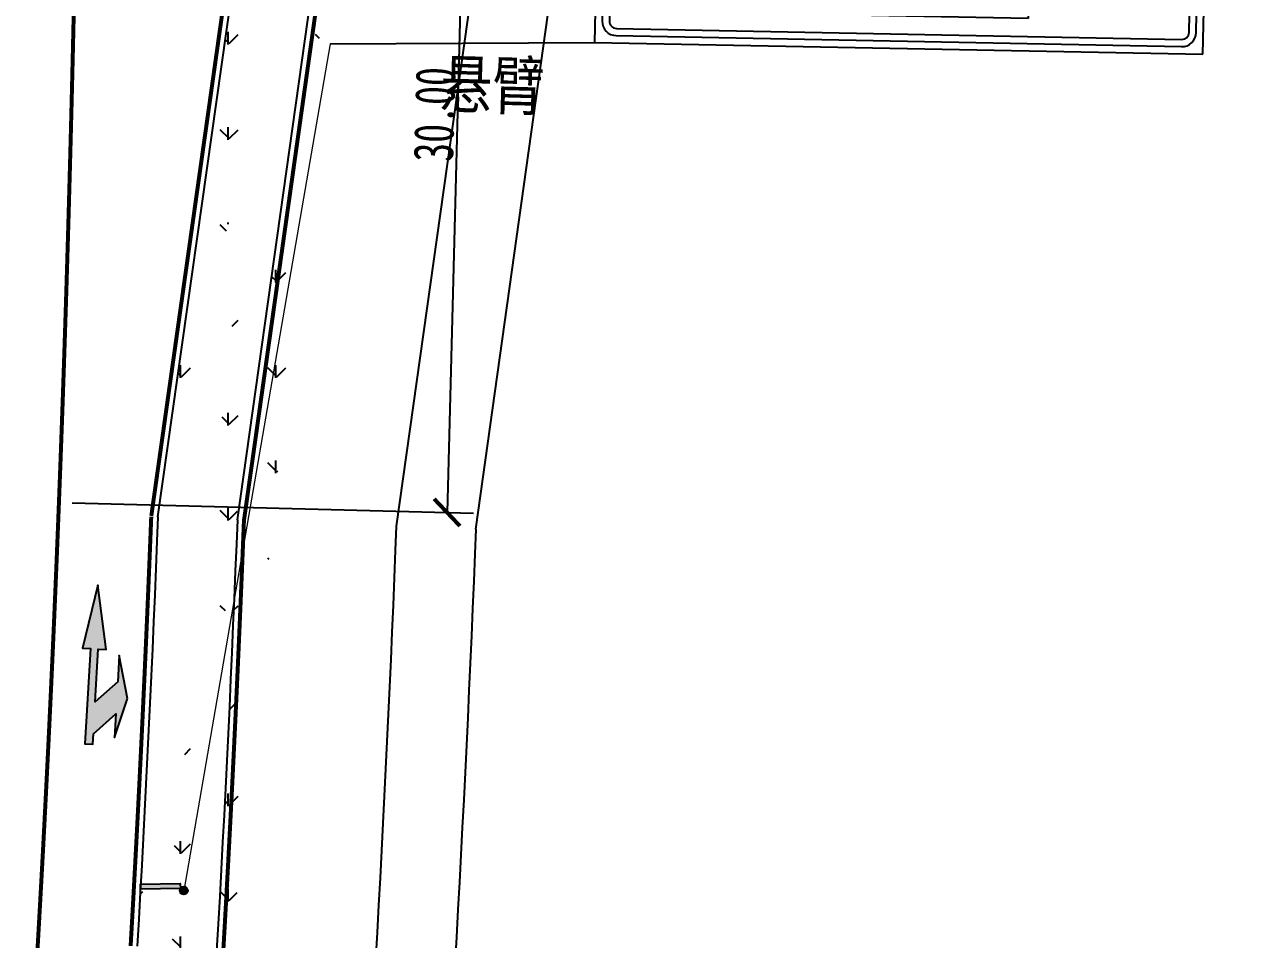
# Model space of a CAD drawing. Extents: x 54765 to 55687, y 61529 to 62330.
# Drawn here: x 55423.8 to 55469.57, y 61716.22 to 61750.76 of the extents above; entities that cross this region are included whole.
import ezdxf

# ---------------------------------------------------------------- set-up
doc = ezdxf.new("R2010")
doc.units = 0
doc.header["$LTSCALE"] = 10
doc.linetypes.add('JTSS01', pattern=[6, 2, -4])
doc.layers.get('0').update_dxf_attribs({"color": 251, "linetype": 'CONTINUOUS', "lineweight": 0})
doc.layers.get('DEFPOINTS').update_dxf_attribs({"linetype": 'CONTINUOUS'})
for name, color, linetype in [('@-交通标志', 7, 'CONTINUOUS'), ('@-地面图案', 7, 'CONTINUOUS'), ('@-设计标注', 7, 'CONTINUOUS'), ('@-路缘石', 7, 'CONTINUOUS'), ('参考', 9, 'CONTINUOUS'), ('红线', 1, 'CONTINUOUS'), ('道路绿化带', 3, 'CONTINUOUS')]:
    doc.layers.add(name, color=color, linetype=linetype)
doc.layers.add('@-道路标线', color=7, linetype='CONTINUOUS', lineweight=0)
doc.styles.add('-黑体', font='simhei.ttf', dxfattribs={"width": 0.8})
doc.styles.get("Standard").update_dxf_attribs({"font": 'simhei.ttf', "width": 0.7, "height": 1.5})
doc.dimstyles.get("Standard").update_dxf_attribs({"dimtxt": 3, "dimasz": 1, "dimexe": 1, "dimexo": 0.5, "dimgap": 0.1, "dimtad": 1, "dimdsep": 46, "dimtxsty": 'Standard', "dimblk": 'OBLIQUE', "dimcen": 0.09, "dimadec": 0, "dimazin": 1, "dimtfac": 1, "dimtofl": 0, "dimtmove": 0, "dimatfit": 2, "dimfxl": 1, "dimtolj": 1, "dimtzin": 0, "dimarcsym": 0})

# ---------------------------------------------------------------- blocks, each defined once
blk = doc.blocks.new('6米直行加右转')
at = {"layer": '@-地面图案'}
blk.add_hatch(color=256, dxfattribs=at).paths.add_polyline_path([(1.600000000000023, -0.1500000000000057), (3.600000000000023, -0.1500000000000057), (3.600000000000023, -0.4500000000000171), (5.999999999999999, -2.846334279382745e-14), (3.600000000000023, 0.4499999999999604), (3.600000000000022, 0.1500000000000057), (0, 0.1500000000000057), (0, -0.1500000000000057), (0.399999999999977, -0.1500000000000057), (1.199999999999989, -0.9500000000000169), (0.300000000000012, -0.9500000000000169), (1.800000000000011, -1.349999999999994), (3.399999999999977, -0.9500000000000172), (2.399999999999977, -0.950000000000017)])
at = {"layer": '@-地面图案', "linetype": 'Continuous'}
blk.add_lwpolyline([(1.800000000000011, -1.349999999999994), (3.399999999999977, -0.950000000000017), (2.399999999999977, -0.950000000000017), (1.600000000000023, -0.1500000000000057), (3.600000000000023, -0.1500000000000057), (3.600000000000023, -0.4500000000000171), (6, -2.842170943040401e-14), (3.600000000000023, 0.4499999999999602), (3.600000000000023, 0.1500000000000057), (0, 0.1500000000000057), (0, -0.1500000000000057), (0.3999999999999773, -0.1500000000000057), (1.199999999999989, -0.950000000000017), (0.3000000000000114, -0.950000000000017)], close=True, dxfattribs=at)
blk = doc.blocks.new('A$C1B03350C')
at = {"layer": '@-交通标志'}
for p, q in [((22.92635420995067, 21.27085374995659), (9.1018155217e-06, 20.22912448832358)), ((23.84552708803676, 1.041725709510501), (22.92635420995067, 21.27085374995659)), ((22.12944472685922, 20.96436512762739), (0.8214298616512676, 19.9961696962273)), ((22.14170036523137, 20.6946434204292), (0.8336855000234209, 19.7264479890291)), ((9.1018155217e-06, 20.22912448832358), (0.9191819799016228, -3.5521225072e-06)), ((22.69330175500363, 14.50329979306843), (22.42367771075806, 20.43717735158862)), ((23.53903846576577, 1.838635192747459), (22.69339941791259, 20.44943298996077)), ((18.60433511971496, 19.72307657105557), (21.30155219126027, 19.8456329547771)), ((18.72673173277872, 17.02585224574432), (18.60433511971496, 19.72307657105557)), ((21.30155219126027, 19.8456329547771), (21.42394880432403, 17.14840862946585)), ((0.3064977240865119, 19.43221500507206), (1.152136771939694, 0.8214172078587578)), ((0.576219431241043, 19.44447064344422), (0.8458434754866175, 13.51059308492404)), ((6.871440858521964, 19.18995630186691), (9.568657930067273, 19.31251268558844)), ((9.568657930067273, 19.31251268558844), (9.691054543072825, 16.61528836027719)), ((10.78240561223356, 19.36766305826312), (13.47962268377887, 19.49021944198466)), ((10.90480222529731, 16.67043873295188), (10.78240561223356, 19.36766305826312)), ((13.47962268377887, 19.49021944198466), (13.60201929684263, 16.79299511667341)), ((14.69337036600336, 19.54536981465935), (17.39058743754867, 19.66792619838088)), ((14.81576697900891, 16.8481454893481), (14.69337036600336, 19.54536981465935)), ((17.39058743754867, 19.66792619838088), (17.51298405055422, 16.97070187306963)), ((3.647334706503897, 18.77364021676476), (2.366810734674799, 17.21395906947146)), ((5.064027805870862, 17.33651545317843), (3.647334706503897, 18.77364021676476)), ((6.993837471527513, 16.49273197655566), (6.871440858521964, 19.18995630186691)), ((2.366810734674799, 17.21395906947146), (2.424584368010981, 15.94247874825669)), ((5.121801439265253, 16.06503513196367), (5.064027805870862, 17.33651545317843)), ((17.51298405055422, 16.97070187306963), (14.81576697900891, 16.8481454893481)), ((21.42394880432403, 17.14840862946585), (18.72673173277872, 17.02585224574432)), ((2.424584368010981, 15.94247874825669), (3.28280459716916, 16.8824032334378)), ((3.28280459716916, 16.8824032334378), (3.381653948978055, 14.70692978147417)), ((4.181876954215114, 16.92325536134012), (5.121801439265253, 16.06503513196367)), ((4.280726306024007, 14.7477819093765), (4.181876954215114, 16.92325536134012)), ((9.691054543072825, 16.61528836027719), (6.993837471527513, 16.49273197655566)), ((13.60201929684263, 16.79299511667341), (10.90480222529731, 16.67043873295188)), ((7.019975345581769, 15.81822318477498), (21.45458790007979, 16.47410436459177)), ((21.45458790007979, 16.47410436459177), (21.51578620664077, 15.12549220187066)), ((7.081173652084543, 14.46961102205387), (7.019975345581769, 15.81822318477498)), ((21.51578620664077, 15.12549220187066), (7.081173652084543, 14.46961102205387)), ((3.381653948978055, 14.70692978147417), (4.280726306024007, 14.7477819093765)), ((0.8458434754866175, 13.51059308492404), (22.69330175500363, 14.50329979306843)), ((22.70555739337579, 14.2335780858557), (0.8580991138587704, 13.2408713777113)), ((22.98743707599352, 8.029978820122777), (22.70555739337579, 14.2335780858557)), ((18.89748487289762, 13.2497108157986), (21.59470194444293, 13.37226719952014)), ((21.59470194444293, 13.37226719952014), (21.71709855750669, 10.67504287419433)), ((0.8580991138587704, 13.2408713777113), (1.139978796476498, 7.037272111978379)), ((7.165576179511845, 12.71663532892125), (9.862793251057157, 12.83919171264279)), ((9.862793251057157, 12.83919171264279), (9.985189864062702, 10.14196738733153)), ((13.03157670388464, 12.98317517057876), (15.72879377542995, 13.10573155430029)), ((13.15397331694839, 10.28595084526751), (13.03157670388464, 12.98317517057876)), ((15.72879377542995, 13.10573155430029), (15.8511903884937, 10.40850722898904)), ((19.01988148596138, 10.5524864904728), (18.89748487289762, 13.2497108157986)), ((7.287972792517393, 10.01941100361), (7.165576179511845, 12.71663532892125)), ((3.110467986378353, 11.58640394038229), (1.67334322305396, 10.16971084076795)), ((4.381948307389393, 11.64417757371848), (3.110467986378353, 11.58640394038229)), ((3.523728078173006, 10.70425308855192), (4.381948307389393, 11.64417757371848)), ((5.699201529612763, 10.80310244031716), (3.523728078173006, 10.70425308855192)), ((5.740053657500537, 9.904030083038377), (5.699201529612763, 10.80310244031716)), ((21.71709855750669, 10.67504287419433), (19.01988148596138, 10.5524864904728)), ((1.67334322305396, 10.16971084076795), (3.233024370158091, 8.889186868575052)), ((9.985189864062702, 10.14196738733153), (7.287972792517393, 10.01941100361)), ((15.8511903884937, 10.40850722898904), (13.15397331694839, 10.28595084526751)), ((3.564580206118988, 9.805180731273142), (5.740053657500537, 9.904030083038377)), ((4.504504691110922, 8.946960501911235), (3.564580206118988, 9.805180731273142)), ((7.318611888331361, 9.34510673873592), (21.74783000868047, 10.00074280577246)), ((21.74783000868047, 10.00074280577246), (21.80902831518324, 8.65213064305135)), ((7.379810194834134, 7.996494576014812), (7.318611888331361, 9.34510673873592)), ((3.233024370158091, 8.889186868575052), (4.504504691110922, 8.946960501911235)), ((21.80902831518324, 8.65213064305135), (7.379810194834134, 7.996494576014812)), ((1.139978796476498, 7.037272111978379), (22.98743707599352, 8.029978820122777)), ((22.99969271436566, 7.76025711291004), (1.15223443484865, 6.767550404765643)), ((23.26931675861124, 1.826379554375306), (22.99969271436566, 7.76025711291004)), ((1.15223443484865, 6.767550404765643), (1.421858479094225, 0.8336728462309109)), ((10.35978317406261, 6.375088064742157), (13.05700024560792, 6.497644448463688)), ((13.05700024560792, 6.497644448463688), (13.17939685867168, 3.800420123152433)), ((14.27074792783242, 6.552794821138378), (16.96796499937773, 6.675351204859908)), ((14.39314454083796, 3.855570495827123), (14.27074792783242, 6.552794821138378)), ((16.96796499937773, 6.675351204859908), (17.09036161238327, 3.978126879548654)), ((2.537853666581213, 6.019674551949719), (5.235070738126524, 6.142230935671249)), ((2.660250279644968, 3.322450226638466), (2.537853666581213, 6.019674551949719)), ((5.235070738126524, 6.142230935671249), (5.35746735119028, 3.445006610359996)), ((6.448818420351018, 6.197381308345939), (9.146035491896328, 6.319937692067469)), ((6.571215033356565, 3.500156983034685), (6.448818420351018, 6.197381308345939)), ((9.146035491896328, 6.319937692067469), (9.268432104901876, 3.622713366756215)), ((10.48217978712637, 3.677863739430903), (10.35978317406261, 6.375088064742157)), ((20.90664714074228, 5.908342356313369), (19.63516681978944, 5.850568722977187)), ((19.63516681978944, 5.850568722977187), (20.57509130478138, 4.99234849361528)), ((22.4663282877882, 4.627818384120472), (20.90664714074228, 5.908342356313369)), ((20.57509130478138, 4.99234849361528), (18.39961785328341, 4.893499141850043)), ((18.39961785328341, 4.893499141850043), (18.4404699812294, 3.994426784571259)), ((21.02920352446381, 3.211125284506123), (22.4663282877882, 4.627818384120472)), ((13.17939685867168, 3.800420123152433), (10.48217978712637, 3.677863739430903)), ((17.09036161238327, 3.978126879548654), (14.39314454083796, 3.855570495827123)), ((18.4404699812294, 3.994426784571259), (20.61594343272736, 4.093276136336498)), ((20.61594343272736, 4.093276136336498), (19.75772320351097, 3.153351651169941)), ((5.35746735119028, 3.445006610359996), (2.660250279644968, 3.322450226638466)), ((2.686388153641019, 2.647941434843231), (17.12100070819724, 3.30382261466002)), ((9.268432104901876, 3.622713366756215), (6.571215033356565, 3.500156983034685)), ((17.12100070819724, 3.30382261466002), (17.18219901470002, 1.95521045193891)), ((19.75772320351097, 3.153351651169941), (21.02920352446381, 3.211125284506123)), ((2.747586460143793, 1.299329272136674), (2.686388153641019, 2.647941434843231)), ((17.18219901470002, 1.95521045193891), (2.747586460143793, 1.299329272136674)), ((1.703835824620909, 0.5762067774048774), (23.01185068982886, 1.544402208804966)), ((0.9191819799016228, -3.5521225072e-06), (23.84552708803676, 1.041725709510501)), ((1.716091462993063, 0.3064850701921387), (23.02410632820102, 1.274680501592228))]:
    blk.add_line(p, q, dxfattribs=at)
for centre, major_axis, ratio, start_param, end_param in [((22.15395600360352, 20.42492171321646), (-0.3818376618308354, 0.3818376618308354), 0.999999999997, 3.972397671792172, 5.543193998575517), ((22.15395600360352, 20.42492171321646), (-0.1909188309345989, 0.1909188309345989), 0.9999999998229844, 3.97239767187882, 5.543193998487643), ((0.8459411383955739, 19.45672628181637), (-0.3818376618404934, 0.3818376618404934), 0.9999999999464112, -0.7399913086292587, 0.8308050182275684), ((0.8459411383955739, 19.45672628181637), (0.1909188309265917, 0.1909188309265917), 0.9999999999068648, 0.8308050182374742, 2.401601344949404), ((22.99959505145671, 1.814123916003153), (-0.381837661833584, 0.3818376618335841), 0.999999999982602, 2.401601344978554, 3.972397671799339), ((22.99959505145671, 1.814123916003153), (0.1909188309237094, 0.1909188309237094), 0.9999999998832183, 3.972397671841489, 5.543193998527423), ((1.691580186248755, 0.8459284846030641), (-0.3818376618308354, 0.3818376618308354), 0.999999999997, 0.8308050182023778, 2.401601344985724), ((1.691580186248755, 0.8459284846030641), (0.1909188309288866, 0.1909188309288866), 0.9999999998289839, 2.401601344910624, 3.972397671868492)]:
    blk.add_ellipse(centre, major_axis=major_axis, ratio=ratio, start_param=start_param, end_param=end_param, dxfattribs=at)
blk = doc.blocks.new('*U23')
for points in [[(-0.4, 0, 1), (0.4, 0, 1)], [(4.328327054393031, -0.7322932874471472), (4.328327054393031, -0.2276326902432434), (0.3289123870160922, -0.2276326902432435), (0.3289123870160922, -0.732293287447147)]]:
    blk.add_hatch(color=256).paths.add_polyline_path(points)
blk.add_lwpolyline([(0.3289123870160922, -0.2276326902432435), (4.328327054393031, -0.2276326902432435), (4.328327054393031, -0.7322932874471471), (0.3289123870160922, -0.7322932874471471)], close=True)
blk.add_circle((0, 0), 0.4)
at = {"layer": '参考'}
blk.add_point((-0.0021154528551701, 0.0107938439594227), dxfattribs=at)
blk = doc.blocks.new('A$C7C13580A')
at = {"layer": '@-交通标志', "xscale": 0.3749999999800803, "yscale": 0.375, "zscale": 0.375, "rotation": 176.7013645626124}
blk.add_blockref('*U23', (1.615526242589111, 0.1497529522894183), dxfattribs=at)
blk = doc.blocks.new('_ArchTick')
at = {"color": 0, "linetype": 'ByBlock', "lineweight": 70, "const_width": 0.15}
blk.add_lwpolyline([(-0.5, -0.5), (0.5, 0.5)], dxfattribs=at)
blk = doc.blocks.new('*D142')
at = {"layer": '@-设计标注', "color": 0, "lineweight": -2, "transparency": 16777216}
for p, q in [((55426.37936519085, 61762.69908364404), (55441.52253230129, 61762.30839310119)), ((55440.52286494984, 61762.33418430968), (55439.749128695, 61732.34416376604)), ((55425.60562893601, 61732.7090631004), (55440.74879604646, 61732.31837255755))]:
    blk.add_line(p, q, dxfattribs=at)
at = {"layer": 'DEFPOINTS', "color": 0, "transparency": 16777216}
for p in [(55425.87953151512, 61762.71197924828), (55425.10579526029, 61732.72195870466), (55439.749128695, 61732.34416376604)]:
    blk.add_point(p, dxfattribs=at)
at = {"layer": '@-设计标注', "color": 0, "lineweight": -2, "transparency": 16777216}
for p, rotation in [((55440.52286494984, 61762.33418430968), 88.52210872829316), ((55439.749128695, 61732.34416376604), 268.5221087282932)]:
    blk.add_blockref('_ArchTick', p, dxfattribs=dict(at, rotation=rotation))
at = {"layer": '@-设计标注', "color": 0, "transparency": 16777216, "insert": (55439.27785541062, 61747.36131390672), "char_height": 1.5, "attachment_point": 5, "rotation": 88.52210872829316}
blk.add_mtext('\\A1;30.00', dxfattribs=at)

msp = doc.modelspace()

# ---------------------------------------------------------------- hatches: boundary and pattern name
at = {"layer": '道路绿化带'}
h = msp.add_hatch(dxfattribs=at)
h.set_pattern_fill('GRASS', color=256, scale=0.1, style=0)
h.set_pattern_definition([(90, (0, 0), (-1.79605, 1.79605), [0.4762500000000001, -3.11585]), (45, (0, 0), (-1.79605122421383, 1.79605122421383), [0.4762500000000001, -2.06375]), (135, (0, 0), (-1.79605122421383, -1.79605122421383), [0.4762500000000001, -2.06375])])
edge = h.paths.add_edge_path()
edge.add_arc((55426.18200750102, 61676.21647139724), 1.499999999999752, 173.3797894765469, 353.379789476547)
edge.add_arc((54810.81273505449, 61747.6371058895), 620.9999987914678, 353.3797894769673, 354.2093146384368)
edge.add_arc((54810.81273505449, 61747.6371058895), 617.9999987914678, 353.3797894769687, 354.2093146384368)
edge.add_line((55431.83892546529, 61732.06114260327), (55431.80266085679, 61731.14609154988))
edge.add_line((55431.80266085679, 61731.14609154988), (55431.76112493497, 61730.12491519393))
edge.add_line((55431.76112493497, 61730.12491519393), (55431.71849896498, 61729.10349179175))
edge.add_line((55431.71849896498, 61729.10349179175), (55431.67476819118, 61728.08182316137))
edge.add_line((55431.67476819118, 61728.08182316137), (55431.6299178471, 61727.05991112057))
edge.add_line((55431.6299178471, 61727.05991112057), (55431.58393315742, 61726.03775753477))
edge.add_line((55431.58393315742, 61726.03775753477), (55431.53679933823, 61725.01536431838))
edge.add_line((55431.53679933823, 61725.01536431838), (55431.48850159705, 61723.99273343383))
edge.add_line((55431.48850159705, 61723.99273343383), (55431.439025133, 61722.96986689348))
edge.add_line((55431.439025133, 61722.96986689348), (55431.38835513694, 61721.94676675981))
edge.add_line((55431.38835513694, 61721.94676675981), (55431.33647679166, 61720.92343514615))
edge.add_line((55431.33647679166, 61720.92343514615), (55431.28337527193, 61719.89987421734))
edge.add_line((55431.28337527193, 61719.89987421734), (55431.22903574479, 61718.87608619017))
edge.add_line((55431.22903574479, 61718.87608619017), (55431.17344336955, 61717.85207333406))
edge.add_line((55431.17344336955, 61717.85207333406), (55431.11658329807, 61716.82783797233))
edge.add_line((55431.11658329807, 61716.82783797233), (55431.0584406749, 61715.80338248202))
edge.add_line((55431.0584406749, 61715.80338248202), (55430.99900063736, 61714.77870929406))
edge.add_line((55430.99900063736, 61714.77870929406), (55430.9382483158, 61713.75382089624))
edge.add_line((55430.9382483158, 61713.75382089624), (55430.87616883386, 61712.72871983134))
edge.add_line((55430.87616883386, 61712.72871983134), (55430.81274730838, 61711.70340869834))
edge.add_line((55430.81274730838, 61711.70340869834), (55430.74796884984, 61710.67789015474))
edge.add_line((55430.74796884984, 61710.67789015474), (55430.6818185625, 61709.65216691487))
edge.add_line((55430.6818185625, 61709.65216691487), (55430.61428154437, 61708.62624175169))
edge.add_line((55430.61428154437, 61708.62624175169), (55430.54534288778, 61707.6001174979))
edge.add_line((55430.54534288778, 61707.6001174979), (55430.47498767925, 61706.57379704548))
edge.add_line((55430.47498767925, 61706.57379704548), (55430.40320099986, 61705.54728334705))
edge.add_line((55430.40320099986, 61705.54728334705), (55430.32996792545, 61704.52057941644))
edge.add_line((55430.32996792545, 61704.52057941644), (55430.25527352677, 61703.49368832912))
edge.add_line((55430.25527352677, 61703.49368832912), (55430.1791028697, 61702.46661322294))
edge.add_line((55430.1791028697, 61702.46661322294), (55430.1014410156, 61701.43935729915))
edge.add_line((55430.1014410156, 61701.43935729915), (55430.02227302134, 61700.41192382194))
edge.add_line((55430.02227302134, 61700.41192382194), (55429.94158393964, 61699.38431612033))
edge.add_line((55429.94158393964, 61699.38431612033), (55429.85935881938, 61698.35653758889))
edge.add_line((55429.85935881938, 61698.35653758889), (55429.77558270568, 61697.32859168666))
edge.add_line((55429.77558270568, 61697.32859168666), (55429.69024064015, 61696.30048193941))
edge.add_line((55429.69024064015, 61696.30048193941), (55429.60331766138, 61695.27221194054))
edge.add_line((55429.60331766138, 61695.27221194054), (55429.51479880486, 61694.24378534978))
edge.add_line((55429.51479880486, 61694.24378534978), (55429.4246691034, 61693.21520589598))
edge.add_line((55429.4246691034, 61693.21520589598), (55429.33291358757, 61692.1864773769))
edge.add_line((55429.33291358757, 61692.1864773769), (55429.23951728558, 61691.15760365911))
edge.add_line((55429.23951728558, 61691.15760365911), (55429.14446522385, 61690.12858867992))
edge.add_line((55429.14446522385, 61690.12858867992), (55429.0477424272, 61689.09943644695))
edge.add_line((55429.0477424272, 61689.09943644695), (55428.94933391912, 61688.07015103992))
edge.add_line((55428.94933391912, 61688.07015103992), (55428.84922472211, 61687.04073661022))
edge.add_line((55428.84922472211, 61687.04073661022), (55428.74739985781, 61686.01119738168))
edge.add_line((55428.74739985781, 61686.01119738168), (55428.64559553288, 61684.99894981102))
edge.add_line((55428.8412306897, 61732.17871555086), (55428.80507660303, 61731.26645325249))
edge.add_line((55428.80507660303, 61731.26645325249), (55428.76366853066, 61730.24842012371))
edge.add_line((55428.76366853066, 61730.24842012371), (55428.7211754655, 61729.23018144912))
edge.add_line((55428.7211754655, 61729.23018144912), (55428.67758278419, 61728.21173903093))
edge.add_line((55428.67758278419, 61728.21173903093), (55428.6328758545, 61727.1930946774))
edge.add_line((55428.6328758545, 61727.1930946774), (55428.58704003712, 61726.17425024415))
edge.add_line((55428.58704003712, 61726.17425024415), (55428.54006068583, 61725.15520763527))
edge.add_line((55428.54006068583, 61725.15520763527), (55428.49192314756, 61724.13596880264))
edge.add_line((55428.49192314756, 61724.13596880264), (55428.44261276256, 61723.11653574756))
edge.add_line((55428.44261276256, 61723.11653574756), (55428.39211486456, 61722.09691052111))
edge.add_line((55428.39211486456, 61722.09691052111), (55428.34041478086, 61721.07709522473))
edge.add_line((55428.34041478086, 61721.07709522473), (55428.28749783256, 61720.05709201105))
edge.add_line((55428.28749783256, 61720.05709201105), (55428.23334933459, 61719.03690308407))
edge.add_line((55428.23334933459, 61719.03690308407), (55428.17795459604, 61718.01653070014))
edge.add_line((55428.17795459604, 61718.01653070014), (55428.12129892008, 61716.9959771689))
edge.add_line((55428.12129892008, 61716.9959771689), (55428.06336760443, 61715.97524485334))
edge.add_line((55428.06336760443, 61715.97524485334), (55428.0041459412, 61714.95433616988))
edge.add_line((55428.0041459412, 61714.95433616988), (55427.94361921721, 61713.9332535912))
edge.add_line((55427.94361921721, 61713.9332535912), (55427.88177271437, 61712.91199964447))
edge.add_line((55427.88177271437, 61712.91199964447), (55427.81859170939, 61711.89057691283))
edge.add_line((55427.81859170939, 61711.89057691283), (55427.75406147435, 61710.86898803696))
edge.add_line((55427.75406147435, 61710.86898803696), (55427.68816727686, 61709.84723571418))
edge.add_line((55427.68816727686, 61709.84723571418), (55427.62089437992, 61708.82532269983))
edge.add_line((55427.62089437992, 61708.82532269983), (55427.55222804254, 61707.80325180832))
edge.add_line((55427.55222804254, 61707.80325180832), (55427.48215351966, 61706.78102591291))
edge.add_line((55427.48215351966, 61706.78102591291), (55427.41065606241, 61705.75864794679))
edge.add_line((55427.41065606241, 61705.75864794679), (55427.33772091842, 61704.73612090397))
edge.add_line((55427.33772091842, 61704.73612090397), (55427.26333333187, 61703.71344783925))
edge.add_line((55427.26333333187, 61703.71344783925), (55427.18747854383, 61702.69063186937))
edge.add_line((55427.18747854383, 61702.69063186937), (55427.11014179245, 61701.66767617371))
edge.add_line((55427.11014179245, 61701.66767617371), (55427.03130831312, 61700.64458399414))
edge.add_line((55427.03130831312, 61700.64458399414), (55426.95096333871, 61699.62135863651))
edge.add_line((55426.95096333871, 61699.62135863651), (55426.8690921, 61698.59800347169))
edge.add_line((55426.8690921, 61698.59800347169), (55426.7856798256, 61697.57452193425))
edge.add_line((55426.7856798256, 61697.57452193425), (55426.70071174239, 61696.5509175249))
edge.add_line((55426.70071174239, 61696.5509175249), (55426.61417307575, 61695.52719381116))
edge.add_line((55426.61417307575, 61695.52719381116), (55426.52604904975, 61694.50335442633))
edge.add_line((55426.52604904975, 61694.50335442633), (55426.43632488744, 61693.47940307193))
edge.add_line((55426.43632488744, 61693.47940307193), (55426.34498581119, 61692.45534351769))
edge.add_line((55426.34498581119, 61692.45534351769), (55426.25201704277, 61691.43117960152))
edge.add_line((55426.25201704277, 61691.43117960152), (55426.15740380377, 61690.40691523113))
edge.add_line((55426.15740380377, 61690.40691523113), (55426.06113131584, 61689.38255438392))
edge.add_line((55426.06113131584, 61689.38255438392), (55425.96318480097, 61688.35810110848))
edge.add_line((55425.96318480097, 61688.35810110848), (55425.86354948174, 61687.33355952423))
edge.add_line((55425.86354948174, 61687.33355952423), (55425.76221058164, 61686.30893382237))
edge.add_line((55425.76221058164, 61686.30893382237), (55425.66065434132, 61685.29915297452))
edge.add_arc((55434.81145404457, 61781.60511243298), 1.499999660851631, 359.6853196650946, 539.6853196650948)
edge.add_line((55431.83892546529, 61732.06114260327), (55436.12775120189, 61762.5163093791))
edge.add_line((55428.8412306897, 61732.17871555086), (55433.12807041941, 61762.56003119644))
edge.add_line((55433.31147700692, 61781.61335070161), (55433.30725191911, 61780.85654453182))
edge.add_arc((55409.80762269934, 61780.98773797273), 23.49999542946437, 359.6594430079868, 359.68013315012615, ccw=False)
edge.add_line((55433.30720301151, 61780.84805856353), (55433.30126358184, 61779.84881238927))
edge.add_arc((55409.80168635002, 61779.98849176487), 23.49999234899156, 359.6379571288723, 359.6594430452324, ccw=False)
edge.add_line((55433.30120954977, 61779.84000005823), (55433.29489557835, 61778.84078389246))
edge.add_arc((55409.79537011264, 61778.98927561574), 23.49999461501005, 359.6156754310326, 359.6379571232828, ccw=False)
edge.add_line((55433.2948360546, 61778.83164519949), (55433.28813368613, 61777.83245937758))
edge.add_arc((55409.78866731463, 61777.99008981027), 23.49999504466872, 359.59259793172146, 359.6156753979492, ccw=False)
edge.add_line((55433.28806828995, 61777.82299432799), (55433.28096366958, 61776.82383903968))
edge.add_arc((55409.78156835263, 61776.99093448718), 23.49998938618325, 359.5687246766024, 359.59259791840276, ccw=False)
edge.add_line((55433.2808920066, 61776.81404763959), (55433.2733712809, 61775.81492313145))
edge.add_arc((55409.77404327111, 61775.9918100014), 23.49999374206032, 359.5440556851623, 359.56872470199266, ccw=False)
edge.add_line((55433.27329294315, 61775.80480538168), (55433.26534226108, 61774.80571204631))
edge.add_arc((55409.76609387461, 61774.99271663963), 23.49999245631645, 359.518590934229, 359.54405572461286, ccw=False)
edge.add_line((55433.26525682703, 61774.79526795492), (55433.25686233716, 61773.79620596579))
edge.add_arc((55409.75769970406, 61773.99365464106), 23.49999213693582, 359.49233038455395, 359.5185909506776, ccw=False)
edge.add_line((55433.25676937162, 61773.78543553716), (55433.24791722606, 61772.78640535838))
edge.add_arc((55409.74884733483, 61772.99462447527), 23.49999236070512, 359.4652740177254, 359.4923303577039, ccw=False)
edge.add_line((55433.2478162803, 61772.77530859915), (55433.23849263036, 61771.77631044568))
edge.add_arc((55409.73952434208, 61771.99562632776), 23.49999170361737, 359.43742187329985, 359.46527398829716, ccw=False)
edge.add_line((55433.23838324202, 61771.76488736249), (55433.22857424207, 61770.76592165786))
edge.add_arc((55409.72971479839, 61770.99666062187), 23.49999224729657, 359.40877400054217, 359.4374218893848, ccw=False)
edge.add_line((55433.22845593523, 61770.75417225784), (55433.21814774012, 61769.75523934281))
edge.add_arc((55409.71940543818, 61769.99772769937), 23.4999934122638, 359.37933038345506, 359.4087740480716, ccw=False)
edge.add_line((55433.21802002528, 61769.74316363272), (55433.20719879185, 61768.74426391598))
edge.add_arc((55409.70858691959, 61768.99882797818), 23.49999069754804, 359.3490908831572, 359.3793303225389, ccw=False)
edge.add_line((55433.20706116583, 61768.73186190676), (55433.19571305258, 61767.73299582987))
edge.add_arc((55409.69723514925, 61767.9999619215), 23.4999943546345, 359.3180557213022, 359.34909093515483, ccw=False)
edge.add_line((55433.1955649987, 61767.72026752747), (55433.18367616519, 61766.72143551052))
edge.add_arc((55409.68535055526, 61767.00112986862), 23.4999901149741, 359.2862246974653, 359.31805568585287, ccw=False)
edge.add_line((55433.18351715316, 61766.70838092912), (55433.17107376103, 61765.70958345942))
edge.add_arc((55409.67290628968, 61766.00233241414), 23.49999098855255, 359.2535979235924, 359.28622468693925, ccw=False)
edge.add_line((55433.17090324694, 61765.69620260669), (55433.1578914588, 61764.69744014133))
edge.add_arc((55409.65989267144, 61765.00356997112), 23.49999281878794, 359.22017538923427, 359.25359792727966, ccw=False)
edge.add_line((55433.15770888515, 61764.68373302824), (55433.14411486582, 61763.68500609347))
edge.add_arc((55409.64629934384, 61764.00484301664), 23.49999212685836, 359.1859571010721, 359.22017541435076, ccw=False)
edge.add_line((55433.14391966158, 61763.67097273353), (55433.12972957733, 61762.67228186532))
edge.add_arc((55409.6321088962, 61763.0061521703), 23.49999249053739, 359.150942971396, 359.1859570603401, ccw=False)
edge.add_line((55433.12952115783, 61762.65792227088), (55433.12807041941, 61762.56003119644))
edge.add_line((55436.31143108222, 61781.59687416434), (55436.30720447854, 61780.83979646803))
edge.add_arc((55409.80762693066, 61780.98773796526), 26.49999050758394, 359.65944304789497, 359.6801331896971, ccw=False)
edge.add_line((55436.30714932742, 61780.83022718636), (55436.30120989762, 61779.8309809843))
edge.add_arc((55409.80168499169, 61779.98849179786), 26.4999930169106, 359.6379570882549, 359.65944300518186, ccw=False)
edge.add_line((55436.30114896782, 61779.82104367394), (55436.2948349965, 61778.82182752473))
edge.add_arc((55409.79537353678, 61778.98927560644), 26.49999050026786, 359.61567545329376, 359.63795714511593, ccw=False)
edge.add_line((55436.29476787399, 61778.81152219161), (55436.28806550532, 61777.81233633527))
edge.add_arc((55409.78867112633, 61777.99008977062), 26.49999054219784, 359.5925979420031, 359.61567540947544, ccw=False)
edge.add_line((55436.28799176068, 61777.80166298246), (55436.28088714027, 61776.80250769098))
edge.add_arc((55409.78156651901, 61776.99093447414), 26.4999905290803, 359.56872471226023, 359.5925979526564, ccw=False)
edge.add_line((55436.28080632882, 61776.79146632456), (55436.27328560362, 61775.7923418811))
edge.add_arc((55409.77404469033, 61775.99181003134), 26.49999163251854, 359.5440557114924, 359.5687247287712, ccw=False)
edge.add_line((55436.27319726531, 61775.78093250404), (55436.26524658273, 61774.78183910222))
edge.add_arc((55409.76609297434, 61774.99271665548), 26.49999266609672, 359.51859088214366, 359.5440556731288, ccw=False)
edge.add_line((55436.26515024218, 61774.77006172178), (55436.25675575289, 61773.77099980188))
edge.add_arc((55409.75769883117, 61773.99365473097), 26.49999231996742, 359.4923303212975, 359.5185908858296, ccw=False)
edge.add_line((55436.25665091941, 61773.75885442509), (55436.24779877344, 61772.75982419519))
edge.add_arc((55409.7488474428, 61772.99462450187), 26.49999156240251, 359.46527396388325, 359.49233030503797, ccw=False)
edge.add_line((55436.24768494096, 61772.74731082777), (55436.23836129095, 61771.74831266582))
edge.add_arc((55409.73952413232, 61771.99562632014), 26.49999122270731, 359.43742188464057, 359.4652739998198, ccw=False)
edge.add_line((55436.23823793814, 61771.73543131633), (55436.22842893814, 61770.7364656061))
edge.add_arc((55409.7297150457, 61770.99666061336), 26.49999130933537, 359.40877398994064, 359.43742187903837, ccw=False)
edge.add_line((55436.2282955283, 61770.72321628253), (55436.21798733328, 61769.72428337562))
edge.add_arc((55409.71940685397, 61769.99772770495), 26.49999130603855, 359.3793303284747, 359.40877399312365, ccw=False)
edge.add_line((55436.21784331439, 61769.71066608618), (55436.20702208117, 61768.71176638865))
edge.add_arc((55409.7085850723, 61768.99882800915), 26.49999185447211, 359.34909089901964, 359.37933033760754, ccw=False)
edge.add_line((55436.20686688588, 61768.69778114336), (55436.19551877254, 61767.69891505763))
edge.add_arc((55409.69723813074, 61767.99996190285), 26.4999906825429, 359.31805570023585, 359.3490909147083, ccw=False)
edge.add_line((55436.19535181816, 61767.68456186688), (55436.1834629844, 61766.68572982911))
edge.add_arc((55409.68534758248, 61767.00112989562), 26.49999239727701, 359.2862246899047, 359.31805567833516, ccw=False)
edge.add_line((55436.18328367294, 61766.6710087034), (55436.17084028097, 61765.67221124638))
edge.add_arc((55409.67290452615, 61766.00233243161), 26.49999206158357, 359.2535979321487, 359.2862246959342, ccw=False)
edge.add_line((55436.1706479991, 61765.6571221982), (55436.15763621081, 61764.65835972182))
edge.add_arc((55409.65989325796, 61765.00356995406), 26.49999154151254, 359.2201753822563, 359.25359792001666, ccw=False)
edge.add_line((55436.15743032988, 61764.64290276483), (55436.14383631083, 61763.64417584919))
edge.add_arc((55409.64630030632, 61764.0048430187), 26.49999047390185, 359.18595708048883, 359.22017539347337, ccw=False)
edge.add_line((55436.14361618688, 61763.62835099701), (55436.12942610262, 61762.62966012563))
edge.add_arc((55409.63211103926, 61763.00615213207), 26.49998965655414, 359.150942999549, 359.1859570883242, ccw=False)
edge.add_line((55436.12919107637, 61762.61346739268), (55436.12775120189, 61762.5163093791))

# ---------------------------------------------------------------- linework, layer by layer
at = {"layer": '@-交通标志', "lineweight": 0, "ltscale": 0.5}
msp.add_line((55435.34355654116, 61750.02909362718), (55429.81633388042, 61718.07312746772), dxfattribs=at)
at = {"layer": '@-交通标志'}
msp.add_lwpolyline([(55435.34355654116, 61750.02909362718), (55445.31460185767, 61750.07991137238)], dxfattribs=at)
at = {"layer": '@-路缘石'}
msp.add_line((55442.12710189103, 61762.42886590293), (55437.83430414792, 61731.8259971344), dxfattribs=at)
at = {"layer": '@-路缘石', "flags": 128}
msp.add_lwpolyline([(55437.83430414792, 61731.8259971344), (55437.79781849615, 61730.90536858103), (55437.7560268759, 61729.8779057821), (55437.71313509673, 61728.85011293633), (55437.66912813848, 61727.82199189335), (55437.62399096612, 61726.79354448977), (55437.5777085324, 61725.76477261085), (55437.53026577797, 61724.73567819157), (55437.48164763155, 61723.70626321553), (55437.43183900999, 61722.67652971707), (55437.38082481845, 61721.64647978157), (55437.32858995064, 61720.61611554607), (55437.27511928878, 61719.58543919992), (55437.22039770394, 61718.55445298541), (55437.16441005605, 61717.52315919814), (55437.10714119422, 61716.49156018874), (55437.04857595677, 61715.45965836251)], dxfattribs=at)
at = {"layer": '@-道路标线', "color": 7, "linetype": 'JTSS01', "ltscale": 0.1, "const_width": 0.1499999999999999, "flags": 128}
msp.add_lwpolyline([(55425.87943451812, 61762.70543420746), (55425.86552255752, 61761.76670068032, -0.0001562499980980917), (55425.86536888632, 61761.75654563187), (55425.84994517787, 61760.75792858604, -0.0001597222257874884), (55425.84978153105, 61760.74754792867), (55425.83372026795, 61759.74896876285, -0.0001631944507775895), (55425.83354621356, 61759.73836254023), (55425.81683356921, 61758.73982189089, -0.0001666666589044126), (55425.8166486654, 61758.72899011567), (55425.79927081407, 61757.7304885795, -0.0001701388905408234), (55425.79907460981, 61757.71943127688), (55425.7810177291, 61756.72096957442, -0.0001736111145428537), (55425.78080976429, 61756.70968678442), (55425.76206003269, 61755.71126560072, -0.0001770833304161576), (55425.7618398364, 61755.69975729002), (55425.74238343627, 61754.70137743515, -0.0001805555555786105), (55425.74215052992, 61754.6896436586), (55425.72197364378, 61753.69130587137, -0.000184027779793128), (55425.72172753784, 61753.67934660884), (55425.70081635148, 61752.68105171827, -0.0001874999969052708), (55425.70055654685, 61752.66886694564), (55425.67889724888, 61751.67061583709, -0.0001909722269152825), (55425.67862323975, 61751.65820565084), (55425.6562020187, 61750.65999913826, -0.0001944444423618075), (55425.65591328784, 61750.64736354306), (55425.63271633621, 61749.64920254058, -0.0001979166704097515), (55425.63241235763, 61749.63634156836), (55425.60842586902, 61748.63822697672, -0.0002013888858397355), (55425.60810610564, 61748.62514059128), (55425.58331627854, 61747.62707344028, -0.0002048611136582606), (55425.58298018685, 61747.6137617253), (55425.55737321977, 61746.61574298039, -0.0002083333300502185), (55425.55702024364, 61746.60220589377), (55425.53058233982, 61745.60423663714, -0.0002118055576230055), (55425.53021191731, 61745.59047427212), (55425.50292927912, 61744.5925554899, -0.0002152777745227694), (55425.50254083586, 61744.5785678278), (55425.47439967289, 61743.58070070524, -0.0002187499996526956), (55425.47399262626, 61743.56648777027), (55425.44497914844, 61742.56867344124, -0.0002222222156151909), (55425.44455290737, 61742.55423528836), (55425.41465332614, 61741.55647487586, -0.0002256944507806598), (55425.41420728902, 61741.54181152314), (55425.3834078213, 61740.54410627519, -0.0002291666526321056), (55425.38294137732, 61740.5292177464), (55425.35122824303, 61739.5315689421, -0.0002326388906672149), (55425.35074077192, 61739.51645525985), (55425.31810019191, 61738.51886415033, -0.0002361111000275339), (55425.31759106515, 61738.50352537249), (55425.28400926566, 61737.50599331323, -0.0002395833238033927), (55425.28347784378, 61737.49042945113), (55425.24894105284, 61736.49295779172, -0.0002430555506307343), (55425.248386689, 61736.47716891423), (55425.21288113731, 61735.47975902672, -0.0002465277677823676), (55425.21230317293, 61735.46374513748), (55425.17581509857, 61734.46639854032, -0.0002499999900360307), (55425.1752128686, 61734.45015972287), (55425.13741909499, 61733.44464581245), (55425.09828481964, 61732.43085399259), (55425.0941775141, 61732.32721591663)], format="xyb", dxfattribs=at)
at = {"layer": '@-道路标线', "color": 7, "linetype": 'Continuous', "const_width": 0.1499999999999999, "flags": 128}
for points in [[(55428.5936828273, 61732.21364484832), (55432.88052255702, 61762.59496049391)], [(55432.08648280366, 61732.02628052906), (55436.37530854026, 61762.48144730489)], [(55428.59143213603, 61732.18861537748), (55428.55528320549, 61731.27648318195), (55428.51388578701, 61730.25871198315), (55428.47140379703, 61729.24073869705), (55428.42782262318, 61728.22256512413), (55428.38312764444, 61727.20419307209), (55428.33730423283, 61726.18562439569), (55428.29033775358, 61725.16686099819), (55428.24221356527, 61724.14790483065), (55428.19291701991, 61723.12875789326), (55428.1424334631, 61722.10942223612), (55428.0907482342, 61721.08989996011), (55428.03784666655, 61720.07019321652), (55427.98371408736, 61719.05030420805), (55427.92833581816, 61718.03023519042), (55427.87169717481, 61717.00998847186), (55427.81378346773, 61715.98956641425)], [(55432.08872936685, 61732.05124256473), (55432.05245960211, 61731.13606140568), (55432.01091302616, 61730.11462311407), (55431.96827598077, 61729.09293431787), (55431.92453369925, 61728.07099683642), (55431.87967140398, 61727.04881248828), (55431.83367430827, 61726.0263831397), (55431.78652761675, 61725.00371070595), (55431.73821652533, 61723.98079715035), (55431.68872622135, 61722.95764448616), (55431.63804188378, 61721.93425477682), (55431.58614868336, 61720.91063013666), (55431.53303178269, 61719.88677273152), (55431.47867633643, 61718.86268477925), (55431.42306749148, 61717.8383685504), (55431.36619038703, 61716.81382636939), (55431.3080301549, 61715.78906061445)]]:
    msp.add_lwpolyline(points, dxfattribs=at)
at = {"layer": '@-道路标线', "color": 7, "linetype": 'JTSS01', "ltscale": 0.1, "flags": 128}
msp.add_lwpolyline([(55425.09417751413, 61732.32721591699, 0.1499999999999999, 0.1499999999999999, 0), (55425.05810077106, 61731.41690520065, 0.1499999999999999, 0.1499999999999999, 0), (55425.01685251031, 61730.40280110108, 0.1499999999999999, 0.1499999999999999, 0), (55424.974525576, 61729.38854333133, 0.1499999999999999, 0.1499999999999999, 0), (55424.93110551008, 61728.37413367347, 0.1499999999999999, 0.1499999999999999, 0), (55424.88657784818, 61727.35957392415, 0.1499999999999999, 0.1499999999999999, 0), (55424.84092812095, 61726.34486592662, 0.1499999999999999, 0.1499999999999999, 0), (55424.79414185429, 61725.33001157215, 0.1499999999999999, 0.1499999999999999, 0), (55424.74620456943, 61724.31501279939, 0.1499999999999999, 0.1499999999999999, 0), (55424.69710178301, 61723.29987159574, 0.1499999999999999, 0.1499999999999999, 0), (55424.6468190073, 61722.28458999799, 0.1499999999999999, 0.1499999999999999, 0), (55424.5953417503, 61721.26917009307, 0.1499999999999999, 0.1499999999999999, 0), (55424.54265551601, 61720.25361401802, 0.1499999999999999, 0.1499999999999999, 0), (55424.48874580426, 61719.23792396081, 0.1499999999999999, 0.1499999999999999, 0), (55424.43359811124, 61718.22210216171, 0.1499999999999999, 0.1499999999999999, 0), (55424.37719792942, 61717.20615091307, 0.1499999999999999, 0.1499999999999999, 0), (55424.31953074783, 61716.1900725603, 0.1499999999999999, 0.1499999999999999, 0), (55424.26058205213, 61715.17386950194, 0.1499999999999999, 0.1499999999999999, 0), (55424.20033732483, 61714.15754419142, 0.1499999999999999, 0.1499999999999999, 0), (55424.13878204547, 61713.14109913667, 0.1499999999999999, 0.1499999999999999, 0), (55424.07590169074, 61712.1245369008, 0.1499999999999999, 0.1499999999999999, 0), (55424.01168173474, 61711.10786010374, 0.1499999999999999, 0.1499999999999999, 0), (55423.94610764915, 61710.09107142144, 0.1499999999999999, 0.1499999999999999, 0), (55423.87916490331, 61709.07417358716, 0.1499999999999999, 0.1499999999999999, 0), (55423.81083896454, 61708.05716939238, 0.1499999999999999, 0.1499999999999999, 0), (55423.74111529827, 61707.04006168705, 0.1499999999999999, 0.1499999999999999, 0), (55423.66997936829, 61706.02285338029, 0.1499999999999999, 0.1499999999999999, 0), (55423.59741663687, 61705.00554744097, 0.1499999999999999, 0.1499999999999999, 0), (55423.52341256507, 61703.98814689811, 0.1499999999999999, 0.1499999999999999, 0), (55423.44795261282, 61702.97065484216, 0.1499999999999999, 0.1499999999999999, 0), (55423.37102223935, 61701.95307442536, 0.1499999999999999, 0.1499999999999999, 0), (55423.29260690316, 61700.93540886123, 0.1499999999999999, 0.1499999999999999, 0), (55423.21269206238, 61699.9176614271, 0.1499999999999999, 0.1499999999999999, 0), (55423.13126317504, 61698.89983546379, 0.1499999999999999, 0.1499999999999999, 0), (55423.04830569924, 61697.88193437571, 0.1499999999999999, 0.1499999999999999, 0), (55422.96380509333, 61696.86396163201, 0.1499999999999999, 0.1499999999999999, 0), (55422.8777468163, 61695.84592076802, 0.1499999999999999, 0.1499999999999999, 0), (55422.79011632789, 61694.82781538367, 0.1499999999999999, 0.1499999999999999, 0), (55422.70089908886, 61693.80964914653, 0.1499999999999999, 0.1499999999999999, 0), (55422.61008056149, 61692.79142579146, 0.1499999999999999, 0.1499999999999999, 0), (55422.5176462094, 61691.77314912018, 0.1499999999999999, 0.1499999999999999, 0), (55422.42358149817, 61690.75482300376, 0.1499999999999999, 0.1499999999999999, 0), (55422.32787189548, 61689.73645138147, 0.1499999999999999, 0.1499999999999999, 0), (55422.23050287137, 61688.71803826316, 0.1499999999999999, 0.1499999999999999, 0), (55422.13145989872, 61687.69958772865, 0.1499999999999999, 0.1499999999999999, 0), (55422.03072845312, 61686.68110392791, 0.1499999999999999, 0.1499999999999999, 0), (55421.92948231821, 61685.67440647982, 0.1499999999999999, 0.1499999999999999, -0.06521398929866769), (55385.35469888493, 61530.37092625455, 0, 0, 0)], format="xyseb", dxfattribs=at)
at = {"layer": '红线', "color": 1}
msp.add_line((55440.83199857847, 61731.70842420035), (55445.12678232825, 61762.38514409059), dxfattribs=at)
at = {"layer": '红线', "color": 1, "flags": 128}
msp.add_lwpolyline([(55440.83199857847, 61731.70842420035), (55440.7954024049, 61730.78500689229), (55440.75348293522, 61729.75440086652), (55440.71045825123, 61728.72342329352), (55440.66631320052, 61727.69207603876), (55440.62103261377, 61726.66036094827), (55440.57460130777, 61725.62827991717), (55440.52700408546, 61724.59583489075), (55440.47822573615, 61723.56302786322), (55440.42825103555, 61722.52986087983), (55440.37706474598, 61721.49633603756), (55440.32465161659, 61720.4624554852), (55440.27099638335, 61719.42822142431), (55440.21608376934, 61718.39363611), (55440.1598984848, 61717.35870185098), (55440.10242522744, 61716.32342101148), (55440.04364868252, 61715.28779601098)], dxfattribs=at)
at = {"layer": '道路绿化带'}
for p, q in [((55428.8412306897, 61732.17871555086), (55433.12807041941, 61762.56003119644)), ((55431.83892546529, 61732.06114260327), (55436.12775120189, 61762.5163093791))]:
    msp.add_line(p, q, dxfattribs=at)
at = {"layer": '道路绿化带', "flags": 128}
for points in [[(55428.8412306897, 61732.17871555086), (55428.80507660303, 61731.26645325249), (55428.76366853066, 61730.24842012371), (55428.7211754655, 61729.23018144912), (55428.67758278419, 61728.21173903093), (55428.6328758545, 61727.1930946774), (55428.58704003712, 61726.17425024415), (55428.54006068583, 61725.15520763527), (55428.49192314756, 61724.13596880264), (55428.44261276256, 61723.11653574756), (55428.39211486456, 61722.09691052111), (55428.34041478086, 61721.07709522473), (55428.28749783256, 61720.05709201105), (55428.23334933459, 61719.03690308407), (55428.17795459604, 61718.01653070014), (55428.12129892008, 61716.9959771689), (55428.06336760443, 61715.97524485334)], [(55431.83892546529, 61732.06114260327), (55431.80266085679, 61731.14609154988), (55431.76112493497, 61730.12491519393), (55431.71849896498, 61729.10349179175), (55431.67476819118, 61728.08182316137), (55431.6299178471, 61727.05991112057), (55431.58393315742, 61726.03775753477), (55431.53679933823, 61725.01536431838), (55431.48850159705, 61723.99273343383), (55431.439025133, 61722.96986689348), (55431.38835513694, 61721.94676675981), (55431.33647679166, 61720.92343514615), (55431.28337527193, 61719.89987421734), (55431.22903574479, 61718.87608619017), (55431.17344336955, 61717.85207333406), (55431.11658329807, 61716.82783797233), (55431.0584406749, 61715.80338248202)]]:
    msp.add_lwpolyline(points, dxfattribs=at)

# ---------------------------------------------------------------- block references
at = {"layer": '@-交通标志'}
for name, p, rotation in [('A$C1B03350C', (55444.39735905282, 61750.13958673707), 356.2778322995433), ('A$C7C13580A', (55428.21561654106, 61717.80731845512), 4.277832305989134)]:
    msp.add_blockref(name, p, dxfattribs=dict(at, rotation=rotation))
at = {"layer": '@-地面图案', "rotation": 86.76199631905402}
msp.add_blockref('6米直行加右转', (55426.24137206659, 61723.60607393037), dxfattribs=at)

# ---------------------------------------------------------------- texts
at = {"layer": '@-交通标志', "style": '-黑体', "width": 0.8}
msp.add_text('悬臂', height=1.799999999999997, rotation=358.4348479678101, dxfattribs=at).set_placement((55439.46513374167, 61747.62260512792))

# ---------------------------------------------------------------- dimensions: what is measured, and where the dimension line sits
at = {"layer": '@-设计标注'}
dim = msp.add_aligned_dim(p1=(55425.87953151513, 61762.71197924829), p2=(55425.10579526029, 61732.72195870465), distance=14.648206139173247, dimstyle='Standard', override={"dimtxt": 1.5, "dimzin": 0, "dimblk": 'ArchTick', "dimtix": 1, "dimtmove": 1}, dxfattribs=at)
dim.commit()
dim.dimension.update_dxf_attribs({"geometry": '*D142', "text_midpoint": (55439.27785541062, 61747.36131390672)})

doc.saveas('drawing.dxf')
